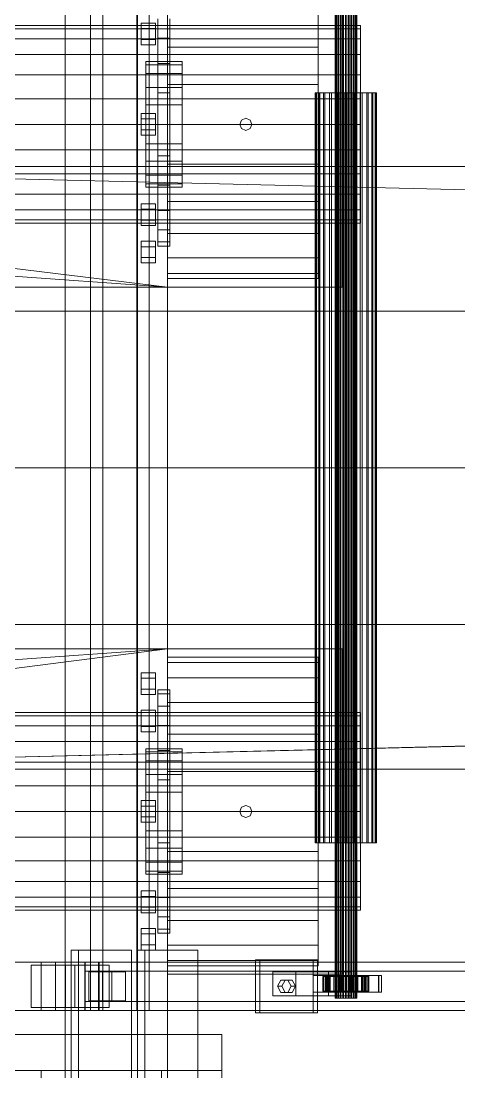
# Model space of a CAD drawing. Header units: millimetres. Extents: x -1970 to 34302, y -65268 to 6837.
# Drawn here: x 16648 to 17011, y -18501 to -17629 of the extents above; entities that cross this region are included whole.
import ezdxf

# ---------------------------------------------------------------- set-up
doc = ezdxf.new("R2010")
doc.units = ezdxf.units.MM
for name, color, linetype, lineweight in [('superior_C02', 7, 'Continuous', 0), ('superior_mezcladora', 7, 'Continuous', 0), ('superior_mix-C02', 7, 'Continuous', 0)]:
    doc.layers.add(name, color=color, linetype=linetype, lineweight=lineweight)

msp = doc.modelspace()

# ---------------------------------------------------------------- linework, layer by layer
at = {"layer": 'superior_C02'}
for p, q in [((16705.623, -17550), (16705.623, -18450)), ((16715.852, -18450), (16715.852, -17550)), ((16743.876, -18450), (16743.876, -17550)), ((16754.105, -17550), (16754.105, -18450)), ((16908.501, -18440), (16908.501, -17560)), ((16908.726, -18440), (16908.726, -17560)), ((16908.888, -18440), (16908.888, -17560)), ((16909.549, -18440), (16909.549, -17560)), ((16909.862, -18440), (16909.862, -17560)), ((16910.914, -18440), (16910.914, -17560)), ((16911.356, -18440), (16911.356, -17560)), ((16912.727, -18440), (16912.727, -17560)), ((16913.269, -18440), (16913.269, -17560)), ((16914.865, -18440), (16914.865, -17560)), ((16915.47, -18440), (16915.47, -17560)), ((16917.182, -18440), (16917.182, -17560)), ((16917.808, -18440), (16917.808, -17560)), ((16919.521, -18440), (16919.521, -17560)), ((16920.126, -18440), (16920.126, -17560)), ((16921.721, -18440), (16921.721, -17560)), ((16922.264, -18440), (16922.264, -17560)), ((16923.634, -18440), (16923.634, -17560)), ((16924.077, -18440), (16924.077, -17560)), ((16925.128, -18440), (16925.128, -17560)), ((16925.441, -18440), (16925.441, -17560)), ((16926.102, -17560), (16926.102, -18440)), ((16926.264, -18440), (16926.264, -17560)), ((16926.49, -18440), (16926.49, -17560)), ((16892.747, -17688.85), (16892.111, -17688.85)), ((16892.111, -17688.85), (16893.204, -17688.85)), ((16892.111, -18311.15), (16892.111, -17688.85)), ((16895.07, -17688.85), (16892.747, -17688.85)), ((16892.747, -18311.15), (16892.747, -17688.85)), ((16893.204, -17688.85), (16895.953, -17688.85)), ((16893.204, -18311.15), (16893.204, -17688.85)), ((16898.921, -17688.85), (16895.07, -17688.85)), ((16895.07, -18311.15), (16895.07, -17688.85)), ((16895.953, -17688.85), (16900.17, -17688.85)), ((16895.953, -18311.15), (16895.953, -17688.85)), ((16904.038, -17688.85), (16898.921, -17688.85)), ((16898.921, -18311.15), (16898.921, -17688.85)), ((16900.17, -17688.85), (16905.568, -17688.85)), ((16900.17, -18311.15), (16900.17, -17688.85)), ((16910.072, -17688.85), (16904.038, -17688.85)), ((16904.038, -18311.15), (16904.038, -17688.85)), ((16905.568, -17688.85), (16911.779, -17688.85)), ((16905.568, -18311.15), (16905.568, -17688.85)), ((16916.612, -17688.85), (16910.072, -17688.85)), ((16910.072, -18311.15), (16910.072, -17688.85)), ((16911.779, -17688.85), (16918.379, -17688.85)), ((16911.779, -18311.15), (16911.779, -17688.85)), ((16923.212, -17688.85), (16916.612, -17688.85)), ((16916.612, -18311.15), (16916.612, -17688.85)), ((16918.379, -17688.85), (16924.919, -17688.85)), ((16918.379, -18311.15), (16918.379, -17688.85)), ((16929.422, -17688.85), (16923.212, -17688.85)), ((16923.212, -18311.15), (16923.212, -17688.85)), ((16924.919, -17688.85), (16930.953, -17688.85)), ((16924.919, -18311.15), (16924.919, -17688.85)), ((16934.82, -17688.85), (16929.422, -17688.85)), ((16929.422, -18311.15), (16929.422, -17688.85)), ((16930.953, -17688.85), (16936.07, -17688.85)), ((16930.953, -18311.15), (16930.953, -17688.85)), ((16939.037, -17688.85), (16934.82, -17688.85)), ((16934.82, -18311.15), (16934.82, -17688.85)), ((16936.07, -17688.85), (16939.921, -17688.85)), ((16936.07, -18311.15), (16936.07, -17688.85)), ((16941.786, -17688.85), (16939.037, -17688.85)), ((16939.037, -18311.15), (16939.037, -17688.85)), ((16939.921, -17688.85), (16942.244, -17688.85)), ((16939.921, -18311.15), (16939.921, -17688.85)), ((16942.88, -17688.85), (16941.786, -17688.85)), ((16941.786, -17688.85), (16941.786, -18311.15)), ((16942.244, -17688.85), (16942.88, -17688.85)), ((16942.244, -18311.15), (16942.244, -17688.85)), ((16942.88, -18311.15), (16942.88, -17688.85)), ((16218.999, -17750), (17117.237, -17771.702)), ((17118.98, -17771.702), (16220.742, -17750)), ((16335.427, -17750), (25411.088, -17750)), ((25412.557, -17750), (16336.897, -17750)), ((16218.999, -17870), (17137.241, -17870)), ((17138.984, -17870), (16220.742, -17870)), ((16218.999, -18000), (17137.241, -18000)), ((17138.984, -18000), (16220.742, -18000)), ((16218.999, -18130), (17137.241, -18130)), ((17138.984, -18130), (16220.742, -18130)), ((17117.237, -18228.298), (16218.999, -18250)), ((16220.742, -18250), (17118.98, -18228.298)), ((25411.088, -18250), (16335.427, -18250)), ((16336.897, -18250), (25412.557, -18250)), ((16893.204, -18311.15), (16892.111, -18311.15)), ((16892.111, -18311.15), (16892.747, -18311.15)), ((16892.747, -18311.15), (16895.07, -18311.15)), ((16895.953, -18311.15), (16893.204, -18311.15)), ((16895.07, -18311.15), (16898.921, -18311.15)), ((16900.17, -18311.15), (16895.953, -18311.15)), ((16898.921, -18311.15), (16904.038, -18311.15)), ((16905.568, -18311.15), (16900.17, -18311.15)), ((16904.038, -18311.15), (16910.072, -18311.15)), ((16911.779, -18311.15), (16905.568, -18311.15)), ((16910.072, -18311.15), (16916.612, -18311.15)), ((16918.379, -18311.15), (16911.779, -18311.15)), ((16916.612, -18311.15), (16923.212, -18311.15)), ((16924.919, -18311.15), (16918.379, -18311.15)), ((16923.212, -18311.15), (16929.422, -18311.15)), ((16930.953, -18311.15), (16924.919, -18311.15)), ((16929.422, -18311.15), (16934.82, -18311.15)), ((16936.07, -18311.15), (16930.953, -18311.15)), ((16934.82, -18311.15), (16939.037, -18311.15)), ((16939.921, -18311.15), (16936.07, -18311.15)), ((16939.037, -18311.15), (16941.786, -18311.15)), ((16942.244, -18311.15), (16939.921, -18311.15)), ((16941.786, -18311.15), (16942.88, -18311.15)), ((16942.88, -18311.15), (16942.244, -18311.15)), ((16664.683, -18410), (16094.515, -18410)), ((16106.206, -18410), (16676.374, -18410)), ((16701.243, -18410), (16118.215, -18410)), ((16129.269, -18410), (16712.297, -18410)), ((16684.874, -18412.5), (16656.184, -18412.5)), ((16656.184, -18412.5), (16656.184, -18447.5)), ((16692.425, -18412.5), (16656.184, -18412.5)), ((16664.683, -18410), (16676.374, -18410)), ((16664.683, -18450), (16664.683, -18410)), ((17812.288, -18410), (16664.683, -18410)), ((16676.374, -18410), (16676.374, -18450)), ((16676.374, -18410), (17823.979, -18410)), ((16684.874, -18447.5), (16684.874, -18412.5)), ((16684.874, -18412.5), (16721.115, -18412.5)), ((16692.425, -18447.5), (16692.425, -18412.5)), ((16692.425, -18412.5), (16721.115, -18412.5)), ((16700.787, -18410), (16712.752, -18410)), ((16700.787, -18450), (16700.787, -18410)), ((17867.681, -18410), (16700.787, -18410)), ((16701.243, -18410), (16701.243, -18450)), ((16712.297, -18410), (16701.243, -18410)), ((16712.297, -18450), (16712.297, -18410)), ((16712.752, -18410), (16712.752, -18450)), ((16712.752, -18410), (17879.647, -18410)), ((16721.115, -18412.5), (16721.115, -18447.5)), ((16890.381, -18408), (16842.564, -18408)), ((16842.564, -18408), (16842.564, -18452)), ((16846.071, -18408), (16842.564, -18408)), ((16846.071, -18452), (16846.071, -18408)), ((16846.071, -18408), (16893.888, -18408)), ((16890.381, -18452), (16890.381, -18408)), ((16890.381, -18408), (16893.888, -18408)), ((16893.888, -18408), (16893.888, -18452)), ((16700.934, -18417.5), (16712.605, -18417.5)), ((16700.934, -18442.5), (16700.934, -18417.5)), ((17812.298, -18417.5), (16700.934, -18417.5)), ((16723.347, -18418), (16704.221, -18418)), ((16704.221, -18418), (16704.221, -18442)), ((16715.478, -18418), (16704.221, -18418)), ((16712.605, -18417.5), (16712.605, -18442.5)), ((16712.605, -18417.5), (17823.969, -18417.5)), ((16715.478, -18442), (16715.478, -18418)), ((16715.478, -18418), (16734.605, -18418)), ((16723.347, -18442), (16723.347, -18418)), ((16723.347, -18418), (16734.605, -18418)), ((16734.605, -18418), (16734.605, -18442)), ((16876.036, -18418), (16856.909, -18418)), ((16856.909, -18418), (16856.909, -18438)), ((16902.963, -18418), (16856.909, -18418)), ((16876.036, -18438), (16876.036, -18418)), ((16876.036, -18418), (16922.09, -18418)), ((16901.794, -18421), (16890.318, -18421)), ((16890.318, -18421), (16890.318, -18435)), ((16902.593, -18421), (16890.318, -18421)), ((16944.752, -18421), (16900.76, -18421)), ((16900.76, -18421), (16900.76, -18435)), ((16903.098, -18421), (16900.76, -18421)), ((16901.794, -18435), (16901.794, -18421)), ((16901.794, -18421), (16914.069, -18421)), ((16902.593, -18435), (16902.593, -18421)), ((16902.593, -18421), (16914.069, -18421)), ((16902.963, -18438), (16902.963, -18418)), ((16902.963, -18418), (16922.09, -18418)), ((16903.098, -18435), (16903.098, -18421)), ((16903.098, -18421), (16947.09, -18421)), ((16914.069, -18421), (16914.069, -18435)), ((16932.397, -18421), (16920.921, -18421)), ((16920.921, -18421), (16920.921, -18435)), ((16933.196, -18421), (16920.921, -18421)), ((16922.09, -18418), (16922.09, -18438)), ((16932.397, -18435), (16932.397, -18421)), ((16932.397, -18421), (16944.672, -18421)), ((16933.196, -18435), (16933.196, -18421)), ((16933.196, -18421), (16944.672, -18421)), ((16944.672, -18421), (16944.672, -18435)), ((16944.752, -18435), (16944.752, -18421)), ((16944.752, -18421), (16947.09, -18421)), ((16947.09, -18421), (16947.09, -18435)), ((16860.734, -18430), (16863.603, -18424.804)), ((16863.603, -18435.196), (16860.734, -18430)), ((16860.734, -18430), (16864.242, -18430)), ((16863.603, -18424.804), (16869.342, -18424.804)), ((16867.111, -18424.804), (16863.603, -18424.804)), ((16867.111, -18424.804), (16864.242, -18430)), ((16864.242, -18430), (16867.111, -18435.196)), ((16872.849, -18424.804), (16867.111, -18424.804)), ((16869.342, -18424.804), (16872.211, -18430)), ((16872.849, -18424.804), (16869.342, -18424.804)), ((16872.211, -18430), (16869.342, -18435.196)), ((16875.718, -18430), (16872.211, -18430)), ((16875.718, -18430), (16872.849, -18424.804)), ((16872.849, -18435.196), (16875.718, -18430)), ((16898.983, -18422), (16898.507, -18422)), ((16898.507, -18422), (16908.501, -18422)), ((16898.507, -18434), (16898.507, -18422)), ((16898.507, -18422), (16899.325, -18422)), ((16900.72, -18422), (16898.983, -18422)), ((16898.983, -18422), (16908.726, -18422)), ((16898.983, -18434), (16898.983, -18422)), ((16899.325, -18422), (16908.888, -18422)), ((16899.325, -18434), (16899.325, -18422)), ((16899.325, -18422), (16901.381, -18422)), ((16903.601, -18422), (16900.72, -18422)), ((16900.72, -18422), (16909.549, -18422)), ((16900.72, -18434), (16900.72, -18422)), ((16901.381, -18422), (16909.862, -18422)), ((16901.381, -18434), (16901.381, -18422)), ((16901.381, -18422), (16904.536, -18422)), ((16907.429, -18422), (16903.601, -18422)), ((16903.601, -18422), (16910.914, -18422)), ((16903.601, -18434), (16903.601, -18422)), ((16904.536, -18422), (16911.356, -18422)), ((16904.536, -18434), (16904.536, -18422)), ((16904.536, -18422), (16908.573, -18422)), ((16911.942, -18422), (16907.429, -18422)), ((16907.429, -18422), (16912.727, -18422)), ((16907.429, -18434), (16907.429, -18422)), ((16908.501, -18422), (16908.726, -18422)), ((16908.501, -18422), (16908.501, -18434)), ((16908.888, -18422), (16908.501, -18422)), ((16908.573, -18422), (16913.269, -18422)), ((16908.573, -18434), (16908.573, -18422)), ((16908.573, -18422), (16913.219, -18422)), ((16908.726, -18422), (16909.549, -18422)), ((16908.726, -18422), (16908.726, -18434)), ((16908.888, -18422), (16908.888, -18434)), ((16909.862, -18422), (16908.888, -18422)), ((16909.549, -18422), (16910.914, -18422)), ((16909.549, -18422), (16909.549, -18434)), ((16909.862, -18422), (16909.862, -18434)), ((16911.356, -18422), (16909.862, -18422)), ((16910.914, -18422), (16912.727, -18422)), ((16910.914, -18422), (16910.914, -18434)), ((16911.356, -18422), (16911.356, -18434)), ((16913.269, -18422), (16911.356, -18422)), ((16916.834, -18422), (16911.942, -18422)), ((16911.942, -18422), (16914.865, -18422)), ((16911.942, -18434), (16911.942, -18422)), ((16912.727, -18422), (16914.865, -18422)), ((16912.727, -18422), (16912.727, -18434)), ((16913.219, -18422), (16915.47, -18422)), ((16913.219, -18434), (16913.219, -18422)), ((16913.219, -18422), (16918.156, -18422)), ((16913.269, -18422), (16913.269, -18434)), ((16915.47, -18422), (16913.269, -18422)), ((16914.865, -18422), (16917.182, -18422)), ((16914.865, -18422), (16914.865, -18434)), ((16915.47, -18422), (16915.47, -18434)), ((16917.808, -18422), (16915.47, -18422)), ((16921.771, -18422), (16916.834, -18422)), ((16916.834, -18422), (16917.182, -18422)), ((16916.834, -18434), (16916.834, -18422)), ((16917.182, -18422), (16919.521, -18422)), ((16917.182, -18422), (16917.182, -18434)), ((16918.156, -18422), (16917.808, -18422)), ((16917.808, -18422), (16917.808, -18434)), ((16920.126, -18422), (16917.808, -18422)), ((16918.156, -18434), (16918.156, -18422)), ((16918.156, -18422), (16923.048, -18422)), ((16921.771, -18422), (16919.521, -18422)), ((16919.521, -18422), (16921.721, -18422)), ((16919.521, -18422), (16919.521, -18434)), ((16923.048, -18422), (16920.126, -18422)), ((16920.126, -18422), (16920.126, -18434)), ((16922.264, -18422), (16920.126, -18422)), ((16926.417, -18422), (16921.721, -18422)), ((16921.721, -18422), (16923.634, -18422)), ((16921.721, -18422), (16921.721, -18434)), ((16926.417, -18422), (16921.771, -18422)), ((16921.771, -18434), (16921.771, -18422)), ((16927.562, -18422), (16922.264, -18422)), ((16922.264, -18422), (16922.264, -18434)), ((16924.077, -18422), (16922.264, -18422)), ((16923.048, -18434), (16923.048, -18422)), ((16923.048, -18422), (16927.562, -18422)), ((16930.455, -18422), (16923.634, -18422)), ((16923.634, -18422), (16925.128, -18422)), ((16923.634, -18422), (16923.634, -18434)), ((16931.389, -18422), (16924.077, -18422)), ((16924.077, -18422), (16924.077, -18434)), ((16925.441, -18422), (16924.077, -18422)), ((16933.609, -18422), (16925.128, -18422)), ((16925.128, -18422), (16926.102, -18422)), ((16925.128, -18422), (16925.128, -18434)), ((16934.27, -18422), (16925.441, -18422)), ((16925.441, -18422), (16925.441, -18434)), ((16926.264, -18422), (16925.441, -18422)), ((16926.102, -18422), (16935.666, -18422)), ((16926.102, -18434), (16926.102, -18422)), ((16926.102, -18422), (16926.49, -18422)), ((16936.008, -18422), (16926.264, -18422)), ((16926.264, -18422), (16926.264, -18434)), ((16926.49, -18422), (16926.264, -18422)), ((16930.455, -18422), (16926.417, -18422)), ((16926.417, -18434), (16926.417, -18422)), ((16936.484, -18422), (16926.49, -18422)), ((16926.49, -18422), (16926.49, -18434)), ((16927.562, -18434), (16927.562, -18422)), ((16927.562, -18422), (16931.389, -18422)), ((16933.609, -18422), (16930.455, -18422)), ((16930.455, -18434), (16930.455, -18422)), ((16931.389, -18434), (16931.389, -18422)), ((16931.389, -18422), (16934.27, -18422)), ((16935.666, -18422), (16933.609, -18422)), ((16933.609, -18434), (16933.609, -18422)), ((16934.27, -18434), (16934.27, -18422)), ((16934.27, -18422), (16936.008, -18422)), ((16935.666, -18422), (16935.666, -18434)), ((16936.484, -18422), (16935.666, -18422)), ((16936.008, -18434), (16936.008, -18422)), ((16936.008, -18422), (16936.484, -18422)), ((16936.484, -18434), (16936.484, -18422)), ((16856.909, -18438), (16876.036, -18438)), ((16856.909, -18438), (16902.963, -18438)), ((16869.342, -18435.196), (16863.603, -18435.196)), ((16867.111, -18435.196), (16863.603, -18435.196)), ((16867.111, -18435.196), (16872.849, -18435.196)), ((16872.849, -18435.196), (16869.342, -18435.196)), ((16922.09, -18438), (16876.036, -18438)), ((16890.318, -18435), (16901.794, -18435)), ((16890.318, -18435), (16902.593, -18435)), ((16908.501, -18434), (16898.507, -18434)), ((16898.507, -18434), (16898.983, -18434)), ((16899.325, -18434), (16898.507, -18434)), ((16908.726, -18434), (16898.983, -18434)), ((16898.983, -18434), (16900.72, -18434)), ((16908.888, -18434), (16899.325, -18434)), ((16901.381, -18434), (16899.325, -18434)), ((16909.549, -18434), (16900.72, -18434)), ((16900.72, -18434), (16903.601, -18434)), ((16900.76, -18435), (16944.752, -18435)), ((16900.76, -18435), (16903.098, -18435)), ((16909.862, -18434), (16901.381, -18434)), ((16904.536, -18434), (16901.381, -18434)), ((16914.069, -18435), (16901.794, -18435)), ((16914.069, -18435), (16902.593, -18435)), ((16922.09, -18438), (16902.963, -18438)), ((16947.09, -18435), (16903.098, -18435)), ((16910.914, -18434), (16903.601, -18434)), ((16903.601, -18434), (16907.429, -18434)), ((16911.356, -18434), (16904.536, -18434)), ((16908.573, -18434), (16904.536, -18434)), ((16912.727, -18434), (16907.429, -18434)), ((16907.429, -18434), (16911.942, -18434)), ((16908.726, -18434), (16908.501, -18434)), ((16908.501, -18434), (16908.888, -18434)), ((16913.269, -18434), (16908.573, -18434)), ((16913.219, -18434), (16908.573, -18434)), ((16909.549, -18434), (16908.726, -18434)), ((16908.888, -18434), (16909.862, -18434)), ((16910.914, -18434), (16909.549, -18434)), ((16909.862, -18434), (16911.356, -18434)), ((16912.727, -18434), (16910.914, -18434)), ((16911.356, -18434), (16913.269, -18434)), ((16914.865, -18434), (16911.942, -18434)), ((16911.942, -18434), (16916.834, -18434)), ((16914.865, -18434), (16912.727, -18434)), ((16915.47, -18434), (16913.219, -18434)), ((16918.156, -18434), (16913.219, -18434)), ((16913.269, -18434), (16915.47, -18434)), ((16917.182, -18434), (16914.865, -18434)), ((16915.47, -18434), (16917.808, -18434)), ((16917.182, -18434), (16916.834, -18434)), ((16916.834, -18434), (16921.771, -18434)), ((16919.521, -18434), (16917.182, -18434)), ((16917.808, -18434), (16918.156, -18434)), ((16917.808, -18434), (16920.126, -18434)), ((16923.048, -18434), (16918.156, -18434)), ((16921.721, -18434), (16919.521, -18434)), ((16919.521, -18434), (16921.771, -18434)), ((16920.126, -18434), (16923.048, -18434)), ((16920.126, -18434), (16922.264, -18434)), ((16920.921, -18435), (16932.397, -18435)), ((16920.921, -18435), (16933.196, -18435)), ((16923.634, -18434), (16921.721, -18434)), ((16921.721, -18434), (16926.417, -18434)), ((16921.771, -18434), (16926.417, -18434)), ((16922.264, -18434), (16927.562, -18434)), ((16922.264, -18434), (16924.077, -18434)), ((16927.562, -18434), (16923.048, -18434)), ((16925.128, -18434), (16923.634, -18434)), ((16923.634, -18434), (16930.455, -18434)), ((16924.077, -18434), (16931.389, -18434)), ((16924.077, -18434), (16925.441, -18434)), ((16926.102, -18434), (16925.128, -18434)), ((16925.128, -18434), (16933.609, -18434)), ((16925.441, -18434), (16934.27, -18434)), ((16925.441, -18434), (16926.264, -18434)), ((16935.666, -18434), (16926.102, -18434)), ((16926.49, -18434), (16926.102, -18434)), ((16926.264, -18434), (16936.008, -18434)), ((16926.264, -18434), (16926.49, -18434)), ((16926.417, -18434), (16930.455, -18434)), ((16926.49, -18434), (16936.484, -18434)), ((16931.389, -18434), (16927.562, -18434)), ((16930.455, -18434), (16933.609, -18434)), ((16934.27, -18434), (16931.389, -18434)), ((16944.672, -18435), (16932.397, -18435)), ((16944.672, -18435), (16933.196, -18435)), ((16933.609, -18434), (16935.666, -18434)), ((16936.008, -18434), (16934.27, -18434)), ((16935.666, -18434), (16936.484, -18434)), ((16936.484, -18434), (16936.008, -18434)), ((16947.09, -18435), (16944.752, -18435)), ((16656.184, -18447.5), (16684.874, -18447.5)), ((16692.425, -18447.5), (16656.184, -18447.5)), ((16721.115, -18447.5), (16684.874, -18447.5)), ((16721.115, -18447.5), (16692.425, -18447.5)), ((16712.605, -18442.5), (16700.934, -18442.5)), ((16700.934, -18442.5), (17812.298, -18442.5)), ((16704.221, -18442), (16723.347, -18442)), ((16704.221, -18442), (16715.478, -18442)), ((16712.605, -18442.5), (17823.969, -18442.5)), ((16734.605, -18442), (16715.478, -18442)), ((16734.605, -18442), (16723.347, -18442)), ((16908.888, -18440), (16908.501, -18440)), ((16908.501, -18440), (16908.726, -18440)), ((16908.726, -18440), (16909.549, -18440)), ((16909.862, -18440), (16908.888, -18440)), ((16909.549, -18440), (16910.914, -18440)), ((16911.356, -18440), (16909.862, -18440)), ((16910.914, -18440), (16912.727, -18440)), ((16913.269, -18440), (16911.356, -18440)), ((16912.727, -18440), (16914.865, -18440)), ((16915.47, -18440), (16913.269, -18440)), ((16914.865, -18440), (16917.182, -18440)), ((16917.808, -18440), (16915.47, -18440)), ((16917.182, -18440), (16919.521, -18440)), ((16920.126, -18440), (16917.808, -18440)), ((16919.521, -18440), (16921.721, -18440)), ((16922.264, -18440), (16920.126, -18440)), ((16921.721, -18440), (16923.634, -18440)), ((16924.077, -18440), (16922.264, -18440)), ((16923.634, -18440), (16925.128, -18440)), ((16925.441, -18440), (16924.077, -18440)), ((16925.128, -18440), (16926.102, -18440)), ((16926.264, -18440), (16925.441, -18440)), ((16926.102, -18440), (16926.49, -18440)), ((16926.49, -18440), (16926.264, -18440)), ((16094.515, -18450), (16664.683, -18450)), ((16106.206, -18450), (16676.374, -18450)), ((16118.215, -18450), (16701.243, -18450)), ((16129.269, -18450), (16712.297, -18450)), ((16676.374, -18450), (16664.683, -18450)), ((16664.683, -18450), (17812.288, -18450)), ((16676.374, -18450), (17823.979, -18450)), ((16712.752, -18450), (16700.787, -18450)), ((16700.787, -18450), (17867.681, -18450)), ((16701.243, -18450), (16712.297, -18450)), ((16705.623, -18450), (16743.876, -18450)), ((16705.623, -18450), (16715.852, -18450)), ((16712.752, -18450), (17879.647, -18450)), ((16754.105, -18450), (16715.852, -18450)), ((16754.105, -18450), (16743.876, -18450)), ((16842.564, -18452), (16890.381, -18452)), ((16842.564, -18452), (16846.071, -18452)), ((16893.888, -18452), (16846.071, -18452)), ((16893.888, -18452), (16890.381, -18452))]:
    msp.add_line(p, q, dxfattribs=at)
at = {"layer": 'superior_mezcladora'}
for p, q in [((16744.529, -18650), (16744.529, -17350)), ((16769.529, -17350), (16769.529, -18650)), ((16744.529, -18625), (16744.529, -17375)), ((16744.529, -17375), (16744.529, -17850)), ((16769.529, -17375), (16769.529, -18625)), ((16684.529, -18600), (16684.529, -17400)), ((16744.529, -17400), (16744.529, -18600)), ((16769.529, -17850), (16769.529, -17580)), ((16914.529, -17580), (16914.529, -17850)), ((16761.529, -17627.531), (16761.529, -17643.582)), ((16769.529, -17624.49), (16769.529, -17651)), ((16771.529, -17627.531), (16771.529, -17643.582)), ((16894.529, -17624.49), (16894.529, -17651)), ((16929.529, -17633), (10409.529, -17633)), ((10409.529, -17635.794), (16929.529, -17635.794)), ((16747.529, -17635.547), (16747.529, -17631.047)), ((16759.529, -17631.047), (16747.529, -17631.047)), ((16747.529, -17635.547), (16747.529, -17644.547)), ((16747.529, -17635.547), (16759.529, -17635.547)), ((16759.529, -17631.047), (16759.529, -17635.547)), ((16759.529, -17635.547), (16759.529, -17644.547)), ((16929.529, -17633), (16929.529, -17635.794)), ((16929.529, -17635.794), (16929.529, -17643.986)), ((10409.529, -17643.986), (16929.529, -17643.986)), ((16747.529, -17644.547), (16747.529, -17649.047)), ((16747.529, -17644.547), (16759.529, -17644.547)), ((16759.529, -17644.547), (16759.529, -17649.047)), ((16761.529, -17643.582), (16761.529, -17664.5)), ((16761.529, -17643.582), (16771.529, -17643.582)), ((16771.529, -17643.582), (16771.529, -17664.5)), ((16929.529, -17643.986), (16929.529, -17657.017)), ((16747.529, -17649.047), (16759.529, -17649.047)), ((16769.529, -17651), (16769.529, -17681.871)), ((16769.529, -17651), (16894.529, -17651)), ((16894.529, -17651), (16894.529, -17681.871)), ((10409.529, -17657.017), (16929.529, -17657.017)), ((16929.529, -17657.017), (16929.529, -17674)), ((16751.529, -17665.545), (16751.529, -17663)), ((16781.529, -17663), (16751.529, -17663)), ((16751.529, -17665.545), (16751.529, -17672.931)), ((16751.529, -17665.545), (16781.529, -17665.545)), ((16761.529, -17664.5), (16761.529, -17688.859)), ((16761.529, -17664.5), (16771.529, -17664.5)), ((16771.529, -17664.5), (16771.529, -17688.859)), ((16781.529, -17663), (16781.529, -17665.545)), ((16781.529, -17665.545), (16781.529, -17672.931)), ((10409.529, -17674), (16929.529, -17674)), ((16751.529, -17672.931), (16751.529, -17684.435)), ((16751.529, -17672.931), (16781.529, -17672.931)), ((16781.529, -17672.931), (16781.529, -17684.435)), ((16929.529, -17674), (16929.529, -17693.777)), ((16751.529, -17684.435), (16751.529, -17698.931)), ((16751.529, -17684.435), (16781.529, -17684.435)), ((16761.529, -17688.859), (16761.529, -17715)), ((16761.529, -17688.859), (16771.529, -17688.859)), ((16769.529, -17681.871), (16769.529, -17715)), ((16769.529, -17681.871), (16894.529, -17681.871)), ((16771.529, -17688.859), (16771.529, -17715)), ((16781.529, -17684.435), (16781.529, -17698.931)), ((16894.529, -17681.871), (16894.529, -17715)), ((10409.529, -17693.777), (16929.529, -17693.777)), ((16929.529, -17693.777), (16929.529, -17715)), ((16747.529, -17710.5), (16747.529, -17706)), ((16759.529, -17706), (16747.529, -17706)), ((16751.529, -17698.931), (16751.529, -17715)), ((16751.529, -17698.931), (16781.529, -17698.931)), ((16759.529, -17706), (16759.529, -17710.5)), ((16781.529, -17698.931), (16781.529, -17715)), ((10409.529, -17715), (16929.529, -17715)), ((16747.529, -17710.5), (16747.529, -17719.5)), ((16747.529, -17710.5), (16759.529, -17710.5)), ((16751.529, -17715), (16751.529, -17731.069)), ((16751.529, -17715), (16781.529, -17715)), ((16759.529, -17710.5), (16759.529, -17719.5)), ((16761.529, -17715), (16761.529, -17741.141)), ((16761.529, -17715), (16771.529, -17715)), ((16769.529, -17715), (16769.529, -17748.129)), ((16769.529, -17715), (16894.529, -17715)), ((16771.529, -17715), (16771.529, -17741.141)), ((16781.529, -17715), (16781.529, -17731.069)), ((16829.529, -17715), (16830.993, -17711.464)), ((16830.993, -17718.536), (16829.529, -17715)), ((16830.993, -17711.464), (16834.529, -17710)), ((16834.529, -17710), (16838.064, -17711.464)), ((16838.064, -17711.464), (16839.529, -17715)), ((16839.529, -17715), (16838.064, -17718.536)), ((16894.529, -17715), (16894.529, -17748.129)), ((16929.529, -17715), (16929.529, -17736.223)), ((16747.529, -17719.5), (16747.529, -17724)), ((16747.529, -17719.5), (16759.529, -17719.5)), ((16759.529, -17719.5), (16759.529, -17724)), ((16834.529, -17720), (16830.993, -17718.536)), ((16838.064, -17718.536), (16834.529, -17720)), ((16747.529, -17724), (16759.529, -17724)), ((16751.529, -17731.069), (16751.529, -17745.565)), ((16751.529, -17731.069), (16781.529, -17731.069)), ((16781.529, -17731.069), (16781.529, -17745.565)), ((10409.529, -17736.223), (16929.529, -17736.223)), ((16761.529, -17741.141), (16761.529, -17765.5)), ((16761.529, -17741.141), (16771.529, -17741.141)), ((16771.529, -17741.141), (16771.529, -17765.5)), ((16929.529, -17736.223), (16929.529, -17756)), ((16751.529, -17745.565), (16751.529, -17757.069)), ((16751.529, -17745.565), (16781.529, -17745.565)), ((16769.529, -17748.129), (16769.529, -17779)), ((16769.529, -17748.129), (16894.529, -17748.129)), ((16781.529, -17745.565), (16781.529, -17757.069)), ((16894.529, -17748.129), (16894.529, -17779)), ((10409.529, -17756), (16929.529, -17756)), ((16751.529, -17757.069), (16751.529, -17764.455)), ((16751.529, -17757.069), (16781.529, -17757.069)), ((16781.529, -17757.069), (16781.529, -17764.455)), ((16929.529, -17756), (16929.529, -17772.983)), ((16751.529, -17764.455), (16751.529, -17767)), ((16751.529, -17764.455), (16781.529, -17764.455)), ((16751.529, -17767), (16781.529, -17767)), ((16761.529, -17765.5), (16761.529, -17786.418)), ((16761.529, -17765.5), (16771.529, -17765.5)), ((16771.529, -17765.5), (16771.529, -17786.418)), ((16781.529, -17764.455), (16781.529, -17767)), ((10409.529, -17772.983), (16929.529, -17772.983)), ((16929.529, -17772.983), (16929.529, -17786.014)), ((16747.529, -17785.453), (16747.529, -17780.953)), ((16759.529, -17780.953), (16747.529, -17780.953)), ((16759.529, -17780.953), (16759.529, -17785.453)), ((16769.529, -17779), (16769.529, -17805.51)), ((16769.529, -17779), (16894.529, -17779)), ((16894.529, -17779), (16894.529, -17805.51)), ((10409.529, -17786.014), (16929.529, -17786.014)), ((16747.529, -17785.453), (16747.529, -17794.453)), ((16747.529, -17785.453), (16759.529, -17785.453)), ((16759.529, -17785.453), (16759.529, -17794.453)), ((16761.529, -17786.418), (16761.529, -17802.469)), ((16761.529, -17786.418), (16771.529, -17786.418)), ((16771.529, -17786.418), (16771.529, -17802.469)), ((16929.529, -17786.014), (16929.529, -17794.206)), ((10409.529, -17794.206), (16929.529, -17794.206)), ((10409.529, -17797), (16929.529, -17797)), ((16747.529, -17794.453), (16747.529, -17798.953)), ((16747.529, -17794.453), (16759.529, -17794.453)), ((16747.529, -17798.953), (16759.529, -17798.953)), ((16759.529, -17794.453), (16759.529, -17798.953)), ((16929.529, -17794.206), (16929.529, -17797)), ((16761.529, -17802.469), (16761.529, -17812.559)), ((16761.529, -17802.469), (16771.529, -17802.469)), ((16769.529, -17805.51), (16769.529, -17825.851)), ((16769.529, -17805.51), (16894.529, -17805.51)), ((16771.529, -17802.469), (16771.529, -17812.559)), ((16894.529, -17805.51), (16894.529, -17825.851)), ((16747.529, -17816.5), (16747.529, -17812)), ((16759.529, -17812), (16747.529, -17812)), ((16747.529, -17816.5), (16747.529, -17825.5)), ((16747.529, -17816.5), (16759.529, -17816.5)), ((16759.529, -17812), (16759.529, -17816.5)), ((16759.529, -17816.5), (16759.529, -17825.5)), ((16761.529, -17812.559), (16761.529, -17816)), ((16761.529, -17812.559), (16771.529, -17812.559)), ((16761.529, -17816), (16771.529, -17816)), ((16771.529, -17812.559), (16771.529, -17816)), ((16747.529, -17825.5), (16747.529, -17830)), ((16747.529, -17825.5), (16759.529, -17825.5)), ((16759.529, -17825.5), (16759.529, -17830)), ((16769.529, -17825.851), (16769.529, -17838.639)), ((16769.529, -17825.851), (16894.529, -17825.851)), ((16894.529, -17825.851), (16894.529, -17838.639)), ((16747.529, -17830), (16759.529, -17830)), ((16629.529, -17840), (16769.529, -17850)), ((16769.529, -17838.639), (16769.529, -17843)), ((16769.529, -17838.639), (16894.529, -17838.639)), ((16769.529, -17843), (16894.529, -17843)), ((16894.529, -17838.639), (16894.529, -17843)), ((16744.529, -17850), (16169.529, -17850)), ((16169.529, -17850), (16769.529, -17850)), ((16914.529, -17850), (16769.529, -17850)), ((16769.529, -17850), (16769.529, -18150)), ((16169.529, -18150), (16744.529, -18150)), ((16769.529, -18150), (16169.529, -18150)), ((16629.529, -18160), (16769.529, -18150)), ((16744.529, -18150), (16744.529, -18625)), ((16769.529, -18420), (16769.529, -18150)), ((16769.529, -18150), (16914.529, -18150)), ((16914.529, -18150), (16914.529, -18420)), ((16769.529, -18161.361), (16769.529, -18157)), ((16894.529, -18157), (16769.529, -18157)), ((16894.529, -18157), (16894.529, -18161.361)), ((16769.529, -18161.361), (16769.529, -18174.149)), ((16769.529, -18161.361), (16894.529, -18161.361)), ((16894.529, -18161.361), (16894.529, -18174.149)), ((16747.529, -18174.5), (16747.529, -18170)), ((16759.529, -18170), (16747.529, -18170)), ((16747.529, -18174.5), (16747.529, -18183.5)), ((16747.529, -18174.5), (16759.529, -18174.5)), ((16759.529, -18170), (16759.529, -18174.5)), ((16759.529, -18174.5), (16759.529, -18183.5)), ((16769.529, -18174.149), (16769.529, -18194.49)), ((16769.529, -18174.149), (16894.529, -18174.149)), ((16894.529, -18174.149), (16894.529, -18194.49)), ((16747.529, -18183.5), (16747.529, -18188)), ((16747.529, -18183.5), (16759.529, -18183.5)), ((16759.529, -18183.5), (16759.529, -18188)), ((16761.529, -18187.441), (16761.529, -18184)), ((16771.529, -18184), (16761.529, -18184)), ((16771.529, -18184), (16771.529, -18187.441)), ((16747.529, -18188), (16759.529, -18188)), ((16761.529, -18187.441), (16761.529, -18197.531)), ((16761.529, -18187.441), (16771.529, -18187.441)), ((16769.529, -18194.49), (16769.529, -18221)), ((16769.529, -18194.49), (16894.529, -18194.49)), ((16771.529, -18187.441), (16771.529, -18197.531)), ((16894.529, -18194.49), (16894.529, -18221)), ((16929.529, -18203), (10409.529, -18203)), ((16747.529, -18205.547), (16747.529, -18201.047)), ((16759.529, -18201.047), (16747.529, -18201.047)), ((16759.529, -18201.047), (16759.529, -18205.547)), ((16761.529, -18197.531), (16761.529, -18213.582)), ((16761.529, -18197.531), (16771.529, -18197.531)), ((16771.529, -18197.531), (16771.529, -18213.582)), ((16929.529, -18203), (16929.529, -18205.794)), ((10409.529, -18205.794), (16929.529, -18205.794)), ((16747.529, -18205.547), (16747.529, -18214.547)), ((16747.529, -18205.547), (16759.529, -18205.547)), ((16759.529, -18205.547), (16759.529, -18214.547)), ((16929.529, -18205.794), (16929.529, -18213.986)), ((10409.529, -18213.986), (16929.529, -18213.986)), ((16747.529, -18214.547), (16747.529, -18219.047)), ((16747.529, -18214.547), (16759.529, -18214.547)), ((16747.529, -18219.047), (16759.529, -18219.047)), ((16759.529, -18214.547), (16759.529, -18219.047)), ((16761.529, -18213.582), (16761.529, -18234.5)), ((16761.529, -18213.582), (16771.529, -18213.582)), ((16771.529, -18213.582), (16771.529, -18234.5)), ((16929.529, -18213.986), (16929.529, -18227.017)), ((10409.529, -18227.017), (16929.529, -18227.017)), ((16769.529, -18221), (16769.529, -18251.871)), ((16769.529, -18221), (16894.529, -18221)), ((16894.529, -18221), (16894.529, -18251.871)), ((16929.529, -18227.017), (16929.529, -18244)), ((16751.529, -18235.545), (16751.529, -18233)), ((16781.529, -18233), (16751.529, -18233)), ((16751.529, -18235.545), (16751.529, -18242.931)), ((16751.529, -18235.545), (16781.529, -18235.545)), ((16761.529, -18234.5), (16761.529, -18258.859)), ((16761.529, -18234.5), (16771.529, -18234.5)), ((16771.529, -18234.5), (16771.529, -18258.859)), ((16781.529, -18233), (16781.529, -18235.545)), ((16781.529, -18235.545), (16781.529, -18242.931)), ((10409.529, -18244), (16929.529, -18244)), ((16751.529, -18242.931), (16751.529, -18254.435)), ((16751.529, -18242.931), (16781.529, -18242.931)), ((16781.529, -18242.931), (16781.529, -18254.435)), ((16929.529, -18244), (16929.529, -18263.777)), ((16751.529, -18254.435), (16751.529, -18268.931)), ((16751.529, -18254.435), (16781.529, -18254.435)), ((16769.529, -18251.871), (16769.529, -18285)), ((16769.529, -18251.871), (16894.529, -18251.871)), ((16781.529, -18254.435), (16781.529, -18268.931)), ((16894.529, -18251.871), (16894.529, -18285)), ((10409.529, -18263.777), (16929.529, -18263.777)), ((16761.529, -18258.859), (16761.529, -18285)), ((16761.529, -18258.859), (16771.529, -18258.859)), ((16771.529, -18258.859), (16771.529, -18285)), ((16929.529, -18263.777), (16929.529, -18285)), ((16751.529, -18268.931), (16751.529, -18285)), ((16751.529, -18268.931), (16781.529, -18268.931)), ((16781.529, -18268.931), (16781.529, -18285)), ((16747.529, -18280.5), (16747.529, -18276)), ((16759.529, -18276), (16747.529, -18276)), ((16747.529, -18280.5), (16747.529, -18289.5)), ((16747.529, -18280.5), (16759.529, -18280.5)), ((16759.529, -18276), (16759.529, -18280.5)), ((16759.529, -18280.5), (16759.529, -18289.5)), ((16829.529, -18285), (16830.993, -18281.464)), ((16830.993, -18281.464), (16834.529, -18280)), ((16834.529, -18280), (16838.064, -18281.464)), ((16838.064, -18281.464), (16839.529, -18285)), ((10409.529, -18285), (16929.529, -18285)), ((16747.529, -18289.5), (16747.529, -18294)), ((16747.529, -18289.5), (16759.529, -18289.5)), ((16751.529, -18285), (16751.529, -18301.069)), ((16751.529, -18285), (16781.529, -18285)), ((16759.529, -18289.5), (16759.529, -18294)), ((16761.529, -18285), (16761.529, -18311.141)), ((16761.529, -18285), (16771.529, -18285)), ((16769.529, -18285), (16769.529, -18318.129)), ((16769.529, -18285), (16894.529, -18285)), ((16771.529, -18285), (16771.529, -18311.141)), ((16781.529, -18285), (16781.529, -18301.069)), ((16830.993, -18288.536), (16829.529, -18285)), ((16834.529, -18290), (16830.993, -18288.536)), ((16838.064, -18288.536), (16834.529, -18290)), ((16839.529, -18285), (16838.064, -18288.536)), ((16894.529, -18285), (16894.529, -18318.129)), ((16929.529, -18285), (16929.529, -18306.223)), ((16747.529, -18294), (16759.529, -18294)), ((10409.529, -18306.223), (16929.529, -18306.223)), ((16751.529, -18301.069), (16751.529, -18315.565)), ((16751.529, -18301.069), (16781.529, -18301.069)), ((16781.529, -18301.069), (16781.529, -18315.565)), ((16929.529, -18306.223), (16929.529, -18326)), ((16751.529, -18315.565), (16751.529, -18327.069)), ((16751.529, -18315.565), (16781.529, -18315.565)), ((16761.529, -18311.141), (16761.529, -18335.5)), ((16761.529, -18311.141), (16771.529, -18311.141)), ((16771.529, -18311.141), (16771.529, -18335.5)), ((16781.529, -18315.565), (16781.529, -18327.069)), ((16769.529, -18318.129), (16769.529, -18349)), ((16769.529, -18318.129), (16894.529, -18318.129)), ((16894.529, -18318.129), (16894.529, -18349)), ((10409.529, -18326), (16929.529, -18326)), ((16751.529, -18327.069), (16751.529, -18334.455)), ((16751.529, -18327.069), (16781.529, -18327.069)), ((16781.529, -18327.069), (16781.529, -18334.455)), ((16929.529, -18326), (16929.529, -18342.983)), ((16751.529, -18334.455), (16751.529, -18337)), ((16751.529, -18334.455), (16781.529, -18334.455)), ((16751.529, -18337), (16781.529, -18337)), ((16761.529, -18335.5), (16761.529, -18356.418)), ((16761.529, -18335.5), (16771.529, -18335.5)), ((16771.529, -18335.5), (16771.529, -18356.418)), ((16781.529, -18334.455), (16781.529, -18337)), ((10409.529, -18342.983), (16929.529, -18342.983)), ((16747.529, -18355.453), (16747.529, -18350.953)), ((16759.529, -18350.953), (16747.529, -18350.953)), ((16759.529, -18350.953), (16759.529, -18355.453)), ((16769.529, -18349), (16769.529, -18375.51)), ((16769.529, -18349), (16894.529, -18349)), ((16894.529, -18349), (16894.529, -18375.51)), ((16929.529, -18342.983), (16929.529, -18356.014)), ((10409.529, -18356.014), (16929.529, -18356.014)), ((16747.529, -18355.453), (16747.529, -18364.453)), ((16747.529, -18355.453), (16759.529, -18355.453)), ((16759.529, -18355.453), (16759.529, -18364.453)), ((16761.529, -18356.418), (16761.529, -18372.469)), ((16761.529, -18356.418), (16771.529, -18356.418)), ((16771.529, -18356.418), (16771.529, -18372.469)), ((16929.529, -18356.014), (16929.529, -18364.206)), ((10409.529, -18364.206), (16929.529, -18364.206)), ((10409.529, -18367), (16929.529, -18367)), ((16747.529, -18364.453), (16747.529, -18368.953)), ((16747.529, -18364.453), (16759.529, -18364.453)), ((16747.529, -18368.953), (16759.529, -18368.953)), ((16759.529, -18364.453), (16759.529, -18368.953)), ((16929.529, -18364.206), (16929.529, -18367)), ((16761.529, -18372.469), (16761.529, -18382.559)), ((16761.529, -18372.469), (16771.529, -18372.469)), ((16769.529, -18375.51), (16769.529, -18395.851)), ((16769.529, -18375.51), (16894.529, -18375.51)), ((16771.529, -18372.469), (16771.529, -18382.559)), ((16894.529, -18375.51), (16894.529, -18395.851)), ((16747.529, -18386.5), (16747.529, -18382)), ((16759.529, -18382), (16747.529, -18382)), ((16747.529, -18386.5), (16747.529, -18395.5)), ((16747.529, -18386.5), (16759.529, -18386.5)), ((16759.529, -18382), (16759.529, -18386.5)), ((16759.529, -18386.5), (16759.529, -18395.5)), ((16761.529, -18382.559), (16761.529, -18386)), ((16761.529, -18382.559), (16771.529, -18382.559)), ((16761.529, -18386), (16771.529, -18386)), ((16771.529, -18382.559), (16771.529, -18386)), ((16739.529, -18400), (16689.529, -18400)), ((16689.529, -18400), (16689.529, -18750)), ((16695.529, -18400), (16689.529, -18400)), ((16695.529, -18750), (16695.529, -18400)), ((16739.529, -18750), (16739.529, -18400)), ((16794.529, -18400), (16744.529, -18400)), ((16744.529, -18400), (16744.529, -18750)), ((16750.529, -18400), (16744.529, -18400)), ((16747.529, -18395.5), (16747.529, -18400)), ((16747.529, -18395.5), (16759.529, -18395.5)), ((16747.529, -18400), (16759.529, -18400)), ((16750.529, -18750), (16750.529, -18400)), ((16759.529, -18395.5), (16759.529, -18400)), ((16769.529, -18395.851), (16769.529, -18408.639)), ((16769.529, -18395.851), (16894.529, -18395.851)), ((16794.529, -18750), (16794.529, -18400)), ((16894.529, -18395.851), (16894.529, -18408.639)), ((16769.529, -18408.639), (16769.529, -18413)), ((16769.529, -18408.639), (16894.529, -18408.639)), ((16894.529, -18408.639), (16894.529, -18413)), ((16769.529, -18413), (16894.529, -18413)), ((16914.529, -18420), (16769.529, -18420)), ((16614.529, -18470), (16814.529, -18470)), ((16814.529, -18470), (16814.529, -18630)), ((10494.529, -18500), (16814.529, -18500)), ((16664.529, -18600), (16664.529, -18500)), ((16664.529, -18500), (16764.529, -18500)), ((16764.529, -18500), (16764.529, -18600)), ((16814.529, -18500), (16814.529, -18600))]:
    msp.add_line(p, q, dxfattribs=at)
at = {"layer": 'superior_mix-C02'}
for p, q in [((16769.529, -17850), (16604.868, -17830)), ((16769.529, -17850), (16169.529, -17850)), ((16769.529, -18150), (16769.529, -17850)), ((16613.054, -18170), (16769.529, -18150))]:
    msp.add_line(p, q, dxfattribs=at)

doc.saveas('drawing.dxf')
